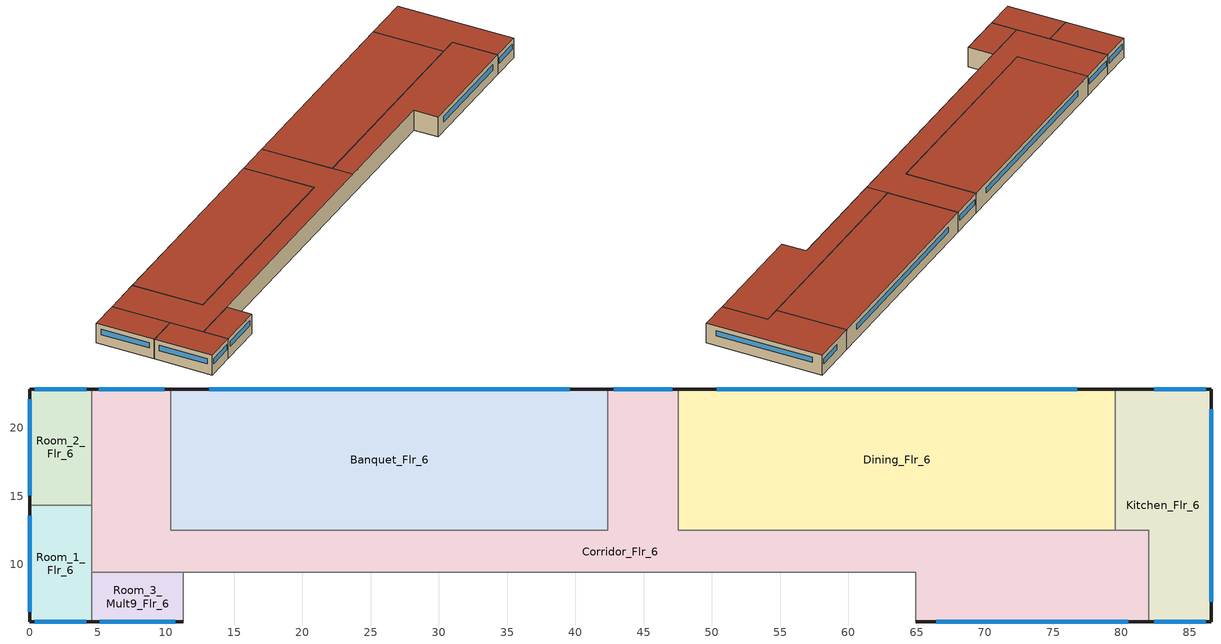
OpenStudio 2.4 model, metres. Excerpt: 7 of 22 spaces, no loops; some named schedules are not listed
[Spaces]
Room_2_Flr_6
 floor adiabatic (Typical Interior Wall): 4.57,22.86 4.57,14.33 0,14.33 0,22.86 z16.15
 wall outside: 4.57,22.86 0,22.86 0,14.33 z16.15:19.2
 wall to Room_1_Flr_6: 0,14.33 4.57,14.33 z16.15:19.2
 wall to Corridor_Flr_6: 4.57,14.33 4.57,22.86 z16.15:19.2
 window: 0,22.11 0,15.07 / 4.17,22.86 0.4,22.86 z17.68:18.48
 roof outside: 4.57,14.33 4.57,22.86 0,22.86 0,14.33 z19.2
Banquet_Flr_6
 floor adiabatic (Typical Interior Wall): 42.37,22.86 42.37,12.5 10.36,12.5 10.36,22.86 z16.15
 wall outside: 42.37,22.86 10.36,22.86 z16.15:19.2
 wall to Corridor_Flr_6: 10.36,22.86 10.36,12.5 42.37,12.5 42.37,22.86 z16.15:19.2
 window: 39.57,22.86 13.16,22.86 z17.68:18.48
 roof outside: 42.37,12.5 42.37,22.86 10.36,22.86 10.36,12.5 z19.2
Corridor_Flr_6
 floor adiabatic (Typical Interior Wall): 47.55,22.86 47.55,12.5 81.99,12.5 81.99,5.79 64.92,5.79 64.92,9.45 4.57,9.45 4.57,22.86 10.36,22.86 10.36,12.5 42.37,12.5 42.37,22.86 z16.15
 wall outside: 64.92,5.79 81.99,5.79 / 47.55,22.86 42.37,22.86 / 10.36,22.86 4.57,22.86 z16.15:19.2
 wall to Room_1_Flr_6: 4.57,14.33 4.57,9.45 z16.15:19.2
 wall to Kitchen_Flr_6: 81.99,5.79 81.99,12.5 79.55,12.5 z16.15:19.2
 wall to Dining_Flr_6: 79.55,12.5 47.55,12.5 47.55,22.86 z16.15:19.2
 wall adiabatic (Typical Interior Wall): 4.57,9.45 11.28,9.45 64.92,9.45 64.92,5.79 z16.15:19.2
 window: 66.42,5.79 80.5,5.79 / 47.09,22.86 42.82,22.86 / 9.86,22.86 5.08,22.86 z17.68:18.48
 roof outside: 81.99,5.79 81.99,12.5 47.55,12.5 47.55,9.45 64.92,9.45 64.92,5.79 z19.2; 47.55,9.45 47.55,22.86 42.37,22.86 42.37,12.5 10.36,12.5 10.36,22.86 4.57,22.86 4.57,9.45 z19.2
Room_3_Mult9_Flr_6
 floor adiabatic (Typical Interior Wall): 11.28,9.45 11.28,5.79 4.57,5.79 4.57,9.45 z16.15
 wall outside: 4.57,5.79 11.28,5.79 z16.15:19.2
 wall adiabatic (Typical Interior Wall): 11.28,5.79 11.28,9.45 4.57,9.45 4.57,5.79 z16.15:19.2
 window: 5.16,5.79 10.69,5.79 z17.68:18.48
 roof outside: 11.28,5.79 11.28,9.45 4.57,9.45 4.57,5.79 z19.2
Dining_Flr_6
 floor adiabatic (Typical Interior Wall): 79.55,22.86 79.55,12.5 47.55,12.5 47.55,22.86 z16.15
 wall outside: 79.55,22.86 47.55,22.86 z16.15:19.2
 wall to Kitchen_Flr_6: 79.55,12.5 79.55,22.86 z16.15:19.2
 window: 76.75,22.86 50.35,22.86 z17.68:18.48
 roof outside: 79.55,12.5 79.55,22.86 47.55,22.86 47.55,12.5 z19.2
Room_1_Flr_6
 floor adiabatic (Typical Interior Wall): 4.57,14.33 4.57,5.79 0,5.79 0,14.33 z16.15
 wall outside: 0,14.33 0,5.79 4.57,5.79 z16.15:19.2
 wall adiabatic (Typical Interior Wall): 4.57,5.79 4.57,9.45 z16.15:19.2
 window: 0,13.58 0,6.54 / 0.4,5.79 4.17,5.79 z17.68:18.48
 roof outside: 4.57,5.79 4.57,14.33 0,14.33 0,5.79 z19.2
Kitchen_Flr_6
 floor adiabatic (Typical Interior Wall): 86.56,22.86 86.56,5.79 81.99,5.79 81.99,12.5 79.55,12.5 79.55,22.86 z16.15
 wall outside: 81.99,5.79 86.56,5.79 86.56,22.86 79.55,22.86 z16.15:19.2
 window: 86.56,7.29 86.56,21.37 / 82.39,5.79 86.16,5.79 / 86.16,22.86 82.39,22.86 z17.68:18.48
 roof outside: 86.56,5.79 86.56,22.86 79.55,22.86 79.55,12.5 81.99,12.5 81.99,5.79 z19.2
[Site]
Kuujjuaq AP_QC_CAN: Latitude {deg}=58.1; Longitude {deg}=-68.417; Time Zone {hr}=-5; Elevation {m}=39.9; Terrain=City
[Building]
-LargeHotel-NECB HDD Method-CAN_QC_Kuujjuaq.AP.719060_CWEC2016.epw created: 2018-07-23 16:42:48 +0000: North Axis {deg}=0; Default Construction Set=NECB2011 - LrgHotel - WholeBuilding - NECB HDD Method at hdd = 8550.0; Standards Number of Stories=7; Standards Number of Above Ground Stories=6; Standards Building Type=LargeHotel
[Site:WaterMainsTemperature]
Calculation Method=Correlation; Annual Average Outdoor Air Temperature {C}=-3.825; Maximum Difference In Monthly Average Outdoor Air Temperatures {deltaC}=36
[Site:GroundTemperature:BuildingSurface]
19.527, 19.502, 19.536, 19.598, 20.002, 21.64, 22.225, 22.375, 21.449, 20.121, 19.802, 19.633
[SizingPeriod:DesignDay] Barometric Pressure {Pa}=100847; Sky Clearness=0; Rain Indicator=0; Snow Indicator=0; Day of Month=21; Daylight Saving Time Indicator=0; Humidity Indicating Type=Wetbulb; Dry-Bulb Temperature Range Modifier Type=DefaultMultipliers
Name | Maximum Dry-Bulb Temperature {C} | Daily Dry-Bulb Temperature Range {deltaC} | Humidity Indicating Conditions at Maximum Dry-Bulb | Wind Speed {m/s} | Wind Direction {deg} | Month | Day Type | Solar Model Indicator | ASHRAE Taub | ASHRAE Taud
Kuujjuaq AP Ann Clg .4% Condns DB=>MWB | 24.1 | 10.3 | 16.2 | 4 | 210 | 7 | SummerDesignDay | ASHRAETau | 0.364 | 2.418
Kuujjuaq AP Ann Htg 99.6% Condns DB | -36.2 | 0 | -36.2 | 2.2 | 220 | 1 | WinterDesignDay | ASHRAEClearSky
[Material:NoMass] Thermal Absorptance=0.9; Solar Absorptance=0.7
Name | Roughness | Thermal Resistance {m2-K/W} | Visible Absorptance
CP02 CARPET PAD | VeryRough | 0.21648 | 0.8
Typical Insulation R-13.06 1 | Smooth | 6.78179 | 0.7
Typical Carpet Pad 1 | Smooth | 0.21648 | 0.8
Typical Insulation R-10.11 1 | Smooth | 5.19354 | 0.7
Typical Insulation R-19.63 1 | Smooth | 7.04224 | 0.7
Typical Carpet Pad 2 | Smooth | 2.57255 | 0.8
Typical Carpet Pad 3 | Smooth | 4.69593 | 0.8
Typical Insulation R-0.58 1 | Smooth | 0.624982 | 0.7
Typical Insulation R-1.15 1 | Smooth | 0.625 | 0.7
[Material]
Name | Roughness | Thickness {m} | Conductivity {W/m-K} | Density {kg/m3} | Specific Heat {J/kg-K} | Thermal Absorptance | Solar Absorptance | Visible Absorptance
100mm Normalweight concrete floor | MediumSmooth | 0.1016 | 2.31 | 2322 | 832
G01 13mm gypsum board | Smooth | 0.0127 | 0.16 | 800 | 1090 | 0.9 | 0.7 | 0.5
G05 25mm wood | MediumSmooth | 0.0254 | 0.15 | 608 | 1630 | 0.9 | 0.5 | 0.5
4 in. Normalweight Concrete Floor 1 | MediumRough | 0.1016 | 2.31 | 2322 | 832 | 0.9 | 0.7 | 0.7
1IN Stucco 1 | Smooth | 0.0253 | 0.6918 | 1858 | 837 | 0.9 | 0.7 | 0.92
8IN CONCRETE HW RefBldg 1 | Rough | 0.2032 | 1.311 | 2240 | 836.8 | 0.9 | 0.7 | 0.7
1/2IN Gypsum 1 | Smooth | 0.0127 | 0.16 | 784.9 | 830 | 0.9 | 0.4 | 0.4
Metal Roof Surface 1; F08 Metal surface 1 | Smooth | 0.0008 | 45.28 | 7824 | 500 | 0.9 | 0.7 | 0.7
6 in. Normalweight Concrete Floor 1; 6 in. Normalweight Concrete Floor 2 | MediumRough | 0.1524 | 2.31 | 2322 | 832 | 0.9 | 0.7 | 0.7
[Construction]
Typical Interior Floor: 100mm Normalweight concrete floor, CP02 CARPET PAD
Typical Interior Wall: G01 13mm gypsum board, G01 13mm gypsum board
Typical Interior Ceiling: CP02 CARPET PAD, 100mm Normalweight concrete floor
Typical Interior Window: Clear 3mm
Typical Interior Door; Typical Interior Partition: G05 25mm wood
Customized opaque construction Typical Insulated Exterior Mass Floor R-15.63 to conductance of 0.142: Typical Insulation R-13.06 1, 4 in. Normalweight Concrete Floor 1, Typical Carpet Pad 1
Customized opaque construction Typical Insulated Exterior Mass Wall R-12.5 to conductance of 0.183: 1IN Stucco 1, 8IN CONCRETE HW RefBldg 1, Typical Insulation R-10.11 1, 1/2IN Gypsum 1
Customized opaque construction Typical Insulated Metal Building Roof R-20.41 to conductance of 0.142: Metal Roof Surface 1, Typical Insulation R-19.63 1
Customized opaque construction Typical Insulated Carpeted 6in Slab Floor to conductance of 0.379: 6 in. Normalweight Concrete Floor 1, Typical Carpet Pad 2
Customized opaque construction Typical Insulated Carpeted 6in Slab Floor to conductance of 0.21: 6 in. Normalweight Concrete Floor 2, Typical Carpet Pad 3
Customized Fenestration: cond=0.160 tvis=0.220 tsol=0.232: Customized Fenestration:: cond=0.160 tvis=0.220 tsol=0.232
Customized opaque construction Typical Insulated Metal Door R-1.43 to conductance of 1.6: F08 Metal surface 1, Typical Insulation R-0.58 1
Customized Fenestration: cond=0.160 tvis=0.441 tsol=0.279: Customized Fenestration:: cond=0.160 tvis=0.441 tsol=0.279
Customized opaque construction Typical Overhead Door R-2.0 to conductance of 1.6: Typical Insulation R-1.15 1
Customized Fenestration: cond=0.160 tvis=0.294 tsol=0.332: Customized Fenestration:: cond=0.160 tvis=0.294 tsol=0.332
Customized Fenestration: cond=0.160 tvis=0.898 tsol=0.837: Customized Fenestration:: cond=0.160 tvis=0.898 tsol=0.837
[DefaultConstructionSet]
NECB2011 - LrgHotel - WholeBuilding - NECB HDD Method at hdd = 8550.0: Default Exterior Surface Constructions=NECB2011 - LrgHotel - WholeBuilding - NECB HDD Method at hdd = 8550.0; Default Interior Surface Constructions=Default Surface Constructions 2; Default Ground Contact Surface Constructions=NECB2011 - LrgHotel - WholeBuilding - NECB HDD Method at hdd = 8550.0 1; Default Exterior SubSurface Constructions=NECB2011 - LrgHotel - WholeBuilding - NECB HDD Method at hdd = 8550.0; Default Interior SubSurface Constructions=Default Sub Surface Constructions 2; Interior Partition Construction=Typical Interior Partition
[DefaultSurfaceConstructions]
Name | Floor Construction | Wall Construction | Roof Ceiling Construction
Default Surface Constructions 2 | Typical Interior Floor | Typical Interior Wall | Typical Interior Ceiling
NECB2011 - LrgHotel - WholeBuilding - NECB HDD Method at hdd = 8550.0 | Customized opaque construction Typical Insulated Exterior Mass Floor R-15.63 to conductance of 0.142 | Customized opaque construction Typical Insulated Exterior Mass Wall R-12.5 to conductance of 0.183 | Customized opaque construction Typical Insulated Metal Building Roof R-20.41 to conductance of 0.142
NECB2011 - LrgHotel - WholeBuilding - NECB HDD Method at hdd = 8550.0 1 | Customized opaque construction Typical Insulated Carpeted 6in Slab Floor to conductance of 0.379 | Customized opaque construction Typical Insulated Carpeted 6in Slab Floor to conductance of 0.21 | Customized opaque construction Typical Insulated Carpeted 6in Slab Floor to conductance of 0.21
[DefaultSubSurfaceConstructions]
Name | Fixed Window Construction | Operable Window Construction | Door Construction | Glass Door Construction | Overhead Door Construction | Skylight Construction | Tubular Daylight Dome Construction | Tubular Daylight Diffuser Construction
Default Sub Surface Constructions 2 | Typical Interior Window | Typical Interior Window | Typical Interior Door
NECB2011 - LrgHotel - WholeBuilding - NECB HDD Method at hdd = 8550.0 | Customized Fenestration: cond=0.160 tvis=0.220 tsol=0.232 | Customized Fenestration: cond=0.160 tvis=0.220 tsol=0.232 | Customized opaque construction Typical Insulated Metal Door R-1.43 to conductance of 1.6 | Customized Fenestration: cond=0.160 tvis=0.441 tsol=0.279 | Customized opaque construction Typical Overhead Door R-2.0 to conductance of 1.6 | Customized Fenestration: cond=0.160 tvis=0.294 tsol=0.332 | Customized Fenestration: cond=0.160 tvis=0.898 tsol=0.837 | Customized Fenestration: cond=0.160 tvis=0.898 tsol=0.837
[WindowMaterial:Glazing]
Clear 3mm: Optical Data Type=SpectralAverage; Thickness {m}=0.003; Solar Transmittance at Normal Incidence=0.837; Front Side Solar Reflectance at Normal Incidence=0.075; Back Side Solar Reflectance at Normal Incidence=0.075; Visible Transmittance at Normal Incidence=0.898; Front Side Visible Reflectance at Normal Incidence=0.081; Back Side Visible Reflectance at Normal Incidence=0.081; Infrared Transmittance at Normal Incidence=0; Front Side Infrared Hemispherical Emissivity=0.84; Back Side Infrared Hemispherical Emissivity=0.84; Conductivity {W/m-K}=0.9; Dirt Correction Factor for Solar and Visible Transmittance=1; Solar Diffusing=No
[WindowMaterial:SimpleGlazingSystem] U-Factor {W/m2-K}=1.6; Solar Heat Gain Coefficient=0.6; Visible Transmittance=0.21
Customized Fenestration:: cond=0.160 tvis=0.220 tsol=0.232; Customized Fenestration:: cond=0.160 tvis=0.441 tsol=0.279; Customized Fenestration:: cond=0.160 tvis=0.294 tsol=0.332; Customized Fenestration:: cond=0.160 tvis=0.898 tsol=0.837
[Space] Building Story=Building Story 4; Part of Total Floor Area=Yes
Name | Space Type | Thermal Zone
Room_2_Flr_6 | Space Function Hotel/Motel - rooms | Sp-Room_2_Flr_6 Sys-1 Flr-4 Sch-F HPlcmt-west ZN
Banquet_Flr_6 | Space Function Hotel/Motel - dining | Sp-Banquet_Flr_6 Sys-3 Flr-4 Sch-B HPlcmt-north ZN
Kitchen_Flr_6 | Space Function Food preparation | Sp-Kitchen_Flr_6 Sys-3 Flr-4 Sch-B HPlcmt-east ZN
Corridor_Flr_6 | Space Function Corr. >= 2.4m wide-sch-E | Sp-Corridor_Flr_6 Sys-3 Flr-4 Sch-E HPlcmt-south ZN
Room_3_Mult9_Flr_6 | Space Function Hotel/Motel - rooms | Sp-Room_3_Mult9_Flr_6 Sys-1 Flr-4 Sch-F HPlcmt-south ZN
Dining_Flr_6 | Space Function Hotel/Motel - dining | Sp-Dining_Flr_6 Sys-3 Flr-4 Sch-B HPlcmt-north ZN
Room_1_Flr_6 | Space Function Hotel/Motel - rooms | Sp-Room_1_Flr_6 Sys-1 Flr-4 Sch-F HPlcmt-west ZN
[BuildingStory]
Building Story 4: Nominal Z Coordinate {m}=16.152
[SpaceType] Standards Building Type=Space Function
Name | Default Schedule Set | Design Specification Outdoor Air Object | Standards Space Type
Space Function Hotel/Motel - dining | Space Function Hotel/Motel - dining Schedule Set | Space Function Hotel/Motel - dining Ventilation | Hotel/Motel - dining
Space Function Corr. >= 2.4m wide-sch-E | Space Function Corr. >= 2.4m wide-sch-E Schedule Set | Space Function Corr. >= 2.4m wide-sch-E Ventilation | Corr. >= 2.4m wide-sch-E
Space Function Food preparation | Space Function Food preparation Schedule Set | Space Function Food preparation Ventilation | Food preparation
Space Function Hotel/Motel - rooms | Space Function Hotel/Motel - rooms Schedule Set | Space Function Hotel/Motel - rooms Ventilation | Hotel/Motel - rooms
[People:Definition] Number of People Calculation Method=People/Area; Fraction Radiant=0.3
Name | People per Space Floor Area {person/m2}
Space Function Corr. >= 2.4m wide-sch-E People Definition | 0.0100104
Space Function Food preparation People Definition | 0.0500522
Space Function Hotel/Motel - dining People Definition | 0.0999967
Space Function Hotel/Motel - rooms People Definition | 0.0400417
[People] Work Efficiency Schedule=Work Efficiency Schedule; Clothing Insulation Schedule=Clothing Schedule; Air Velocity Schedule=Air Velocity Schedule; Multiplier=1
Name | People Definition | Space or SpaceType
Space Function Corr. >= 2.4m wide-sch-E People | Space Function Corr. >= 2.4m wide-sch-E People Definition | Space Function Corr. >= 2.4m wide-sch-E
Space Function Food preparation People | Space Function Food preparation People Definition | Space Function Food preparation
Space Function Hotel/Motel - dining People | Space Function Hotel/Motel - dining People Definition | Space Function Hotel/Motel - dining
Space Function Hotel/Motel - rooms People | Space Function Hotel/Motel - rooms People Definition | Space Function Hotel/Motel - rooms
[Lights:Definition] Design Level Calculation Method=Watts/Area; Fraction Radiant=0.5; Fraction Visible=0.2
Name | Watts per Space Floor Area {W/m2}
Space Function Corr. >= 2.4m wide-sch-E Lights Definition | 7.09994
Space Function Food preparation Lights Definition | 10.6999
Space Function Hotel/Motel - dining Lights Definition | 8.79993
Space Function Hotel/Motel - rooms Lights Definition | 11.8999
[Lights] Fraction Replaceable=1
Name | Lights Definition | Space or SpaceType
Space Function Corr. >= 2.4m wide-sch-E Lights | Space Function Corr. >= 2.4m wide-sch-E Lights Definition | Space Function Corr. >= 2.4m wide-sch-E
Space Function Food preparation Lights | Space Function Food preparation Lights Definition | Space Function Food preparation
Space Function Hotel/Motel - dining Lights | Space Function Hotel/Motel - dining Lights Definition | Space Function Hotel/Motel - dining
Space Function Hotel/Motel - rooms Lights | Space Function Hotel/Motel - rooms Lights Definition | Space Function Hotel/Motel - rooms
[DesignSpecification:OutdoorAir] Outdoor Air Method=Sum; Outdoor Air Flow per Person {m3/s-person}=0; Outdoor Air Flow Rate {m3/s}=0; Outdoor Air Flow Air Changes per Hour {1/hr}=0
Name | Outdoor Air Flow per Floor Area {m3/s-m2}
Space Function Corr. >= 2.4m wide-sch-E Ventilation | 0.0003048
Space Function Food preparation Ventilation | 0.0013716
Space Function Hotel/Motel - dining Ventilation | 0.0035814
Space Function Hotel/Motel - rooms Ventilation | 0.0005588
[DefaultScheduleSet] People Activity Level Schedule=NECB-Activity; Infiltration Schedule=Always On
Name | Number of People Schedule | Lighting Schedule | Electric Equipment Schedule
Space Function Corr. >= 2.4m wide-sch-E Schedule Set | NECB-E-Occupancy | NECB-E-Lighting | NECB-E-Electric-Equipment
Space Function Food preparation Schedule Set; Space Function Hotel/Motel - dining Schedule Set | NECB-B-Occupancy | NECB-B-Lighting | NECB-B-Electric-Equipment
Space Function Hotel/Motel - rooms Schedule Set | NECB-F-Occupancy | NECB-F-Lighting | NECB-F-Electric-Equipment
[ThermostatSetpoint:DualSetpoint]
Name | Heating Setpoint Temperature Schedule | Cooling Setpoint Temperature Schedule
Space Function Hotel/Motel - rooms Thermostat 16; Space Function Hotel/Motel - rooms Thermostat 17; Space Function Hotel/Motel - rooms Thermostat 18 | NECB-F-Thermostat Setpoint-Heating | NECB-F-Thermostat Setpoint-Cooling
Space Function Hotel/Motel - dining Thermostat 3; Space Function Hotel/Motel - dining Thermostat 4; Space Function Food preparation Thermostat 2 | NECB-B-Thermostat Setpoint-Heating | NECB-B-Thermostat Setpoint-Cooling
Space Function Corr. >= 2.4m wide-sch-E Thermostat 4 | NECB-E-Thermostat Setpoint-Heating | NECB-E-Thermostat Setpoint-Cooling
[ElectricEquipment:Definition] Design Level Calculation Method=Watts/Area; Fraction Radiant=0.5
Name | Watts per Space Floor Area {W/m2}
Space Function Food preparation Elec Equip Definition | 9.99992
Space Function Hotel/Motel - dining Elec Equip Definition | 0.999992
Space Function Hotel/Motel - rooms Elec Equip Definition | 2.49998
[ElectricEquipment]
Name | Electric Equipment Definition | Space or SpaceType
Space Function Food preparation Elec Equip | Space Function Food preparation Elec Equip Definition | Space Function Food preparation
Space Function Hotel/Motel - dining Elec Equip | Space Function Hotel/Motel - dining Elec Equip Definition | Space Function Hotel/Motel - dining
Space Function Hotel/Motel - rooms Elec Equip | Space Function Hotel/Motel - rooms Elec Equip Definition | Space Function Hotel/Motel - rooms
[SpaceInfiltration:DesignFlowRate] Schedule=Always On Discrete; Design Flow Rate Calculation Method=Flow/ExteriorArea; Flow per Exterior Surface Area {m3/s-m2}=0.00025; Constant Term Coefficient=0; Temperature Term Coefficient=0; Velocity Term Coefficient=0.224; Velocity Squared Term Coefficient=0
Name | Space or SpaceType
Banquet_Flr_6 Infiltration | Banquet_Flr_6
Corridor_Flr_6 Infiltration | Corridor_Flr_6
Dining_Flr_6 Infiltration | Dining_Flr_6
Kitchen_Flr_6 Infiltration | Kitchen_Flr_6
Room_1_Flr_6 Infiltration | Room_1_Flr_6
Room_2_Flr_6 Infiltration | Room_2_Flr_6
Room_3_Mult9_Flr_6 Infiltration | Room_3_Mult9_Flr_6
[ThermalZone] Use Ideal Air Loads=No
Name | Thermostat | Multiplier
Sp-Room_1_Flr_6 Sys-1 Flr-4 Sch-F HPlcmt-west ZN | Space Function Hotel/Motel - rooms Thermostat 16
Sp-Room_2_Flr_6 Sys-1 Flr-4 Sch-F HPlcmt-west ZN | Space Function Hotel/Motel - rooms Thermostat 17
Sp-Room_3_Mult9_Flr_6 Sys-1 Flr-4 Sch-F HPlcmt-south ZN | Space Function Hotel/Motel - rooms Thermostat 18 | 9
Sp-Banquet_Flr_6 Sys-3 Flr-4 Sch-B HPlcmt-north ZN | Space Function Hotel/Motel - dining Thermostat 3
Sp-Dining_Flr_6 Sys-3 Flr-4 Sch-B HPlcmt-north ZN | Space Function Hotel/Motel - dining Thermostat 4
Sp-Kitchen_Flr_6 Sys-3 Flr-4 Sch-B HPlcmt-east ZN | Space Function Food preparation Thermostat 2
Sp-Corridor_Flr_6 Sys-3 Flr-4 Sch-E HPlcmt-south ZN | Space Function Corr. >= 2.4m wide-sch-E Thermostat 4
[HeatExchanger:AirToAir:SensibleAndLatent] Availability Schedule=Always On Discrete; Nominal Supply Air Flow Rate {m3/s}=autosize; Sensible Effectiveness at 100% Heating Air Flow=0.5; Latent Effectiveness at 100% Heating Air Flow=0.5; Sensible Effectiveness at 75% Heating Air Flow=0.5; Latent Effectiveness at 75% Heating Air Flow=0.5; Sensible Effectiveness at 100% Cooling Air Flow=0.5; Latent Effectiveness at 100% Cooling Air Flow=0.5; Sensible Effectiveness at 75% Cooling Air Flow=0.5; Latent Effectiveness at 75% Cooling Air Flow=0.5; Nominal Electric Power {W}=50; Supply Air Outlet Temperature Control=Yes; Heat Exchanger Type=Rotary; Frost Control Type=ExhaustOnly; Threshold Temperature {C}=-23.3; Initial Defrost Time Fraction=0.167; Rate of Defrost Time Fraction Increase {1/K}=1.44; Economizer Lockout=Yes
Make-up air unit ERV; VAV with Reheat ERV
[SetpointManager:OutdoorAirPretreat] Minimum Setpoint Temperature {C}=-99; Maximum Setpoint Temperature {C}=99; Minimum Setpoint Humidity Ratio {kgWater/kgDryAir}=1e-05; Maximum Setpoint Humidity Ratio {kgWater/kgDryAir}=1
Setpoint Manager Outdoor Air Pretreat 1; Setpoint Manager Outdoor Air Pretreat 2
[AvailabilityManager:NightCycle] Control Type=CycleOnAny; Thermostat Tolerance {deltaC}=1; Cycling Run Time {s}=3600
Availability Manager Night Cycle 1; Availability Manager Night Cycle 2; Availability Manager Night Cycle 3; Availability Manager Night Cycle 4; Availability Manager Night Cycle 5; Availability Manager Night Cycle 6; Availability Manager Night Cycle 7
[Schedule:Ruleset]
Clothing Schedule: Default Day Schedule=Clothing Schedule Default Winter Clothes
Air Velocity Schedule: Default Day Schedule=Air Velocity Schedule Default
Work Efficiency Schedule: Default Day Schedule=Work Efficiency Schedule Default
NECB-E-Occupancy: Default Day Schedule=NECB-E-Occupancy Default
NECB-Activity: Default Day Schedule=NECB-Activity Default; Summer Design Day Schedule=NECB-Activity Summer Design Day; Winter Design Day Schedule=NECB-Activity Winter Design Day
NECB-E-Lighting: Default Day Schedule=NECB-E-Lighting Default
NECB-E-Electric-Equipment: Default Day Schedule=NECB-E-Electric-Equipment Default
Always On: Default Day Schedule=Always On Default
NECB-E-Thermostat Setpoint-Heating: Default Day Schedule=NECB-E-Thermostat Setpoint-Heating Default
NECB-E-Thermostat Setpoint-Cooling: Default Day Schedule=NECB-E-Thermostat Setpoint-Cooling Default
NECB-B-Occupancy: Default Day Schedule=NECB-B-Occupancy Default
NECB-B-Lighting: Default Day Schedule=NECB-B-Lighting Default
NECB-B-Electric-Equipment: Default Day Schedule=NECB-B-Electric-Equipment Default
NECB-B-Thermostat Setpoint-Heating: Default Day Schedule=NECB-B-Thermostat Setpoint-Heating Default
NECB-B-Thermostat Setpoint-Cooling: Default Day Schedule=NECB-B-Thermostat Setpoint-Cooling Default
NECB-F-Occupancy: Default Day Schedule=NECB-F-Occupancy Default
NECB-F-Lighting: Default Day Schedule=NECB-F-Lighting Default
NECB-F-Electric-Equipment: Default Day Schedule=NECB-F-Electric-Equipment Default
NECB-F-Thermostat Setpoint-Heating: Default Day Schedule=NECB-F-Thermostat Setpoint-Heating Default
NECB-F-Thermostat Setpoint-Cooling: Default Day Schedule=NECB-F-Thermostat Setpoint-Cooling Default
[Schedule:Day]
NECB-B-Thermostat Setpoint-Heating Default: 2, 0, 22, 8, 0, 18, 9, 0, 20, 24, 0, 22
NECB-F-Thermostat Setpoint-Heating Default: 1, 0, 22, 7, 0, 18, 8, 0, 20, 24, 0, 22
NECB-F-Thermostat Setpoint-Cooling Default: 24, 0, 24
[Schedule:Rule] Date Specification Type=DateRange; Start Month=1; Start Day=1; End Month=12; End Day=31
Name | Schedule Ruleset | Rule Order | Day Schedule | Apply Monday | Apply Tuesday | Apply Wednesday | Apply Thursday | Apply Friday | Apply Saturday | Apply Sunday
Schedule Rule 26 | NECB-B-Thermostat Setpoint-Heating | 2 | NECB-B-Thermostat Setpoint-Heating Default|Wkdy Day | Yes | Yes | Yes | Yes | Yes
Schedule Rule 71 | NECB-F-Thermostat Setpoint-Heating | 2 | NECB-F-Thermostat Setpoint-Heating Default|Wkdy Day | Yes | Yes | Yes | Yes | Yes
Schedule Rule 72 | NECB-F-Thermostat Setpoint-Heating | 1 | NECB-F-Thermostat Setpoint-Heating Sat Day |  |  |  |  |  | Yes
Schedule Rule 73 | NECB-F-Thermostat Setpoint-Heating | 0 | NECB-F-Thermostat Setpoint-Heating Sun|Hol Day |  |  |  |  |  |  | Yes
Schedule Rule 74 | NECB-F-Thermostat Setpoint-Cooling | 2 | NECB-F-Thermostat Setpoint-Cooling Default|Wkdy Day | Yes | Yes | Yes | Yes | Yes
Schedule Rule 75 | NECB-F-Thermostat Setpoint-Cooling | 1 | NECB-F-Thermostat Setpoint-Cooling Sat Day |  |  |  |  |  | Yes
Schedule Rule 76 | NECB-F-Thermostat Setpoint-Cooling | 0 | NECB-F-Thermostat Setpoint-Cooling Sun|Hol Day |  |  |  |  |  |  | Yes
[Schedule:Constant]
Always On Discrete: Value=1
